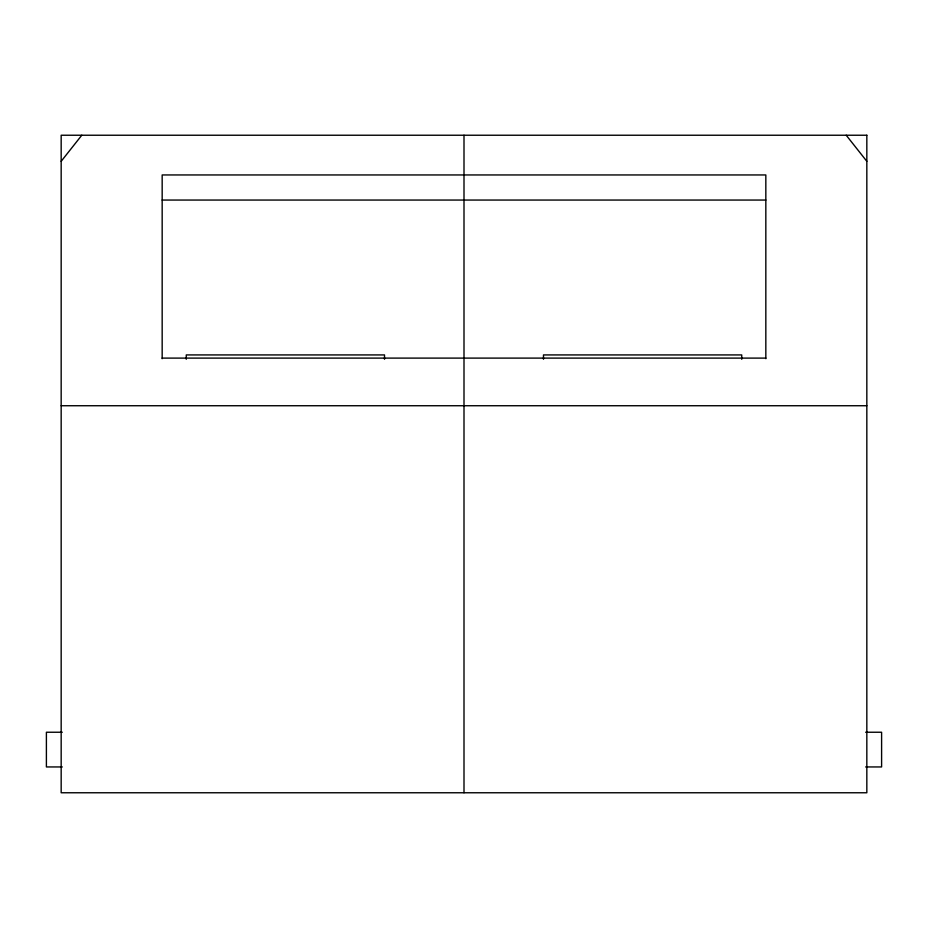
<?xml version="1.0" encoding="UTF-8"?>
<svg xmlns="http://www.w3.org/2000/svg" width="928" height="928" viewBox="0 0 928 928"><rect width="100%" height="100%" fill="white"/><g stroke="black" fill="none" stroke-linecap="round" stroke-linejoin="round"><path stroke-width="1.39" d="M61.167 161.31L81.792 135.233M162.168 200.054L765.832 200.054M162.168 358.104L765.832 358.104M61.167 405.733L866.833 405.733M62.292 732.238L46.4 732.238L46.4 766.946L62.292 766.946M865.65 732.238L881.6 732.238L881.6 766.946L865.65 766.946M846.208 135.233L866.833 161.31M765.832 358.695L765.832 174.951L162.168 174.951L162.168 358.695M741.739 359.275L741.739 354.925L543.483 354.925L543.483 359.275M464 135.233L464 792.767M384.517 359.275L384.517 354.925L186.261 354.925L186.261 359.275M866.833 135.233L61.167 135.233L61.167 792.767L866.833 792.767L866.833 135.233"/></g></svg>
